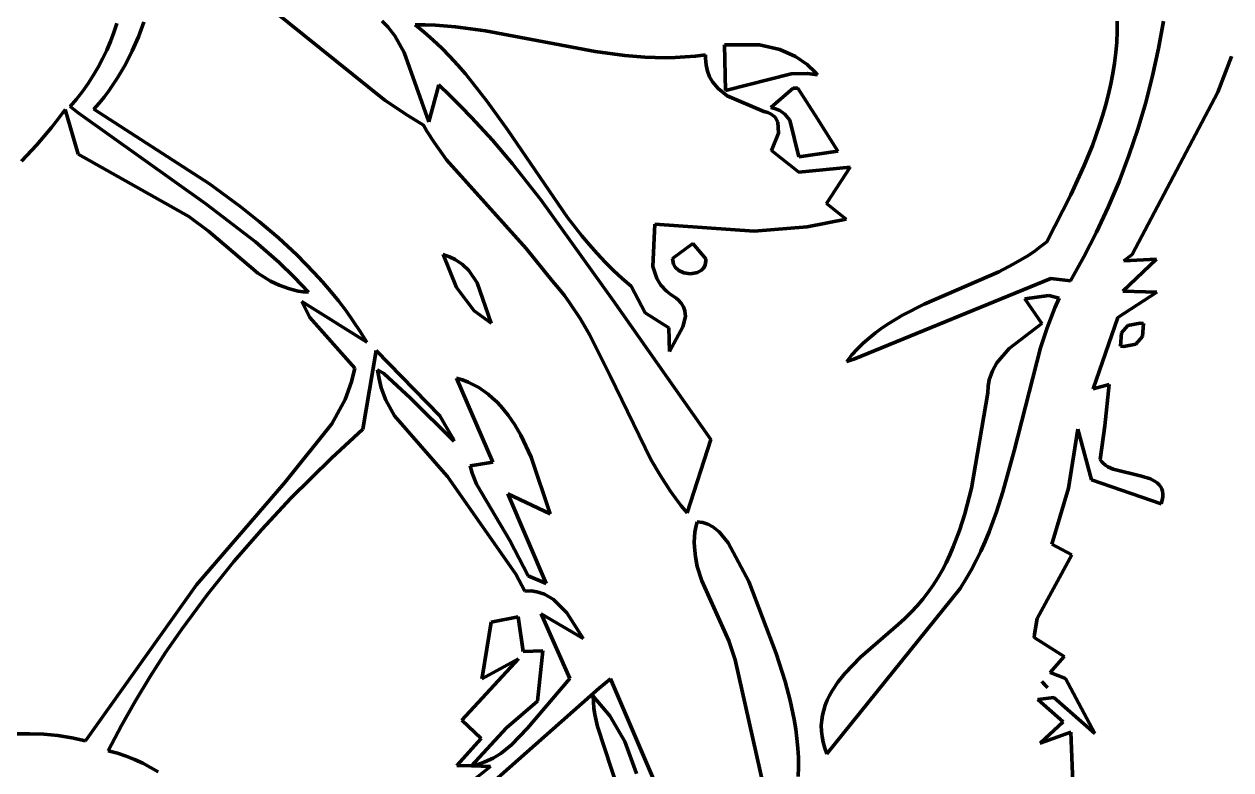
# Model space of a CAD drawing. Header units: millimetres. Extents: x 0 to 9.3, y 0 to 12.
# Drawn here: x 5.57 to 6.927, y 5.299 to 6.137 of the extents above; entities that cross this region are included whole.
import ezdxf

# ---------------------------------------------------------------- set-up
doc = ezdxf.new("R2010")
doc.units = ezdxf.units.MM
doc.layers.add('color#010101ff', color=7, linetype='CONTINUOUS', lineweight=100)
doc.layers.add('color#ffffffff', color=7, linetype='CONTINUOUS', lineweight=100)

msp = doc.modelspace()

# ---------------------------------------------------------------- linework, layer by layer
at = {"layer": 'color#010101ff'}
for p, q in [((5.8481, 6.1542), (5.9759, 6.0513)), ((5.6745, 6.1375), (5.6711, 6.1274)), ((5.6988, 6.1228), (5.7049, 6.1391)), ((5.9789, 6.134), (5.9726, 6.1403)), ((5.987, 6.1237), (5.9789, 6.134)), ((6.0098, 6.1363), (6.0201, 6.1278)), ((6.0212, 6.1362), (6.0098, 6.1363)), ((6.0325, 6.1357), (6.0212, 6.1362)), ((6.0551, 6.1339), (6.0325, 6.1357)), ((6.0889, 6.1293), (6.0551, 6.1339)), ((6.7989, 6.1404), (6.7989, 6.1286)), ((6.8453, 6.1095), (6.8508, 6.1402)), ((5.6673, 6.1174), (5.6631, 6.1076)), ((5.6711, 6.1274), (5.6673, 6.1174)), ((5.6919, 6.1069), (5.6988, 6.1228)), ((5.9974, 6.1049), (5.987, 6.1237)), ((6.0201, 6.1278), (6.0301, 6.119)), ((6.0301, 6.119), (6.0397, 6.1099)), ((6.212, 6.1062), (6.0889, 6.1293)), ((6.7989, 6.1286), (6.7983, 6.1168)), ((5.6631, 6.1076), (5.6585, 6.0979)), ((5.6841, 6.0915), (5.6919, 6.1069)), ((6.0251, 6.027), (5.9974, 6.1049)), ((6.0397, 6.1099), (6.0489, 6.1005)), ((6.2456, 6.1016), (6.212, 6.1062)), ((6.397, 6.1137), (6.3575, 6.1135)), ((6.3575, 6.1135), (6.3585, 6.0625)), ((6.4197, 6.1085), (6.397, 6.1137)), ((6.4374, 6.1005), (6.4197, 6.1085)), ((6.7974, 6.105), (6.7959, 6.0932)), ((6.7983, 6.1168), (6.7974, 6.105)), ((6.8387, 6.079), (6.8453, 6.1095)), ((5.6585, 6.0979), (5.6534, 6.0884)), ((5.6754, 6.0765), (5.6841, 6.0915)), ((6.0489, 6.1005), (6.0578, 6.0908)), ((6.0578, 6.0908), (6.0664, 6.0809)), ((6.2681, 6.0997), (6.2456, 6.1016)), ((6.2794, 6.0993), (6.2681, 6.0997)), ((6.2907, 6.0991), (6.2794, 6.0993)), ((6.302, 6.0994), (6.2907, 6.0991)), ((6.3133, 6.1), (6.302, 6.0994)), ((6.3247, 6.101), (6.3133, 6.1)), ((6.3362, 6.1025), (6.3247, 6.101)), ((6.3361, 6.0985), (6.3362, 6.1025)), ((6.3368, 6.0909), (6.3361, 6.0985)), ((6.3383, 6.084), (6.3368, 6.0909)), ((6.4503, 6.0915), (6.4374, 6.1005)), ((6.4592, 6.0831), (6.4503, 6.0915)), ((6.7959, 6.0932), (6.794, 6.0815)), ((6.9274, 6.1006), (6.9121, 6.0604)), ((5.648, 6.0792), (5.6421, 6.0701)), ((5.6534, 6.0884), (5.648, 6.0792)), ((5.6656, 6.062), (5.6754, 6.0765)), ((6.0664, 6.0809), (6.0748, 6.0707)), ((6.3408, 6.0778), (6.3383, 6.084)), ((6.344, 6.0721), (6.3408, 6.0778)), ((6.3585, 6.0625), (6.4324, 6.0811)), ((6.4324, 6.0811), (6.4507, 6.0816)), ((6.4507, 6.0816), (6.462, 6.0799)), ((6.462, 6.0799), (6.4592, 6.0831)), ((6.794, 6.0815), (6.7918, 6.0698)), ((6.8309, 6.0488), (6.8387, 6.079)), ((5.6421, 6.0701), (5.6358, 6.0613)), ((6.0363, 6.0689), (6.0251, 6.027)), ((6.0489, 6.0569), (6.0363, 6.0689)), ((6.0748, 6.0707), (6.0909, 6.0499)), ((6.3502, 6.0647), (6.344, 6.0721)), ((6.3604, 6.0564), (6.3502, 6.0647)), ((6.4345, 6.0651), (6.4096, 6.0432)), ((6.4398, 6.0651), (6.4345, 6.0651)), ((6.4621, 6.0305), (6.4398, 6.0651)), ((6.7918, 6.0698), (6.7891, 6.0581)), ((5.6291, 6.0528), (5.622, 6.0445)), ((5.6358, 6.0613), (5.6291, 6.0528)), ((5.6547, 6.0481), (5.6603, 6.055)), ((5.6603, 6.055), (5.6656, 6.062)), ((5.9759, 6.0513), (6.0015, 6.0341)), ((6.0612, 6.0445), (6.0489, 6.0569)), ((6.0909, 6.0499), (6.1138, 6.0177)), ((6.4018, 6.0386), (6.3604, 6.0564)), ((6.7891, 6.0581), (6.7861, 6.0465)), ((6.9121, 6.0604), (6.8158, 5.8781)), ((5.6164, 6.0411), (5.6088, 6.0309)), ((5.631, 5.9908), (5.6164, 6.0411)), ((5.622, 6.0445), (5.6311, 6.0372)), ((5.6311, 6.0372), (5.7745, 5.9349)), ((5.6488, 6.0414), (5.6547, 6.0481)), ((5.7787, 5.9576), (5.6488, 6.0414)), ((6.0733, 6.032), (6.0612, 6.0445)), ((6.4063, 6.0375), (6.4018, 6.0386)), ((6.4101, 6.0358), (6.4063, 6.0375)), ((6.4096, 6.0432), (6.4149, 6.0418)), ((6.4143, 6.0325), (6.4101, 6.0358)), ((6.4149, 6.0418), (6.4195, 6.0399)), ((6.4195, 6.0399), (6.4252, 6.0358)), ((6.4252, 6.0358), (6.4309, 6.0289)), ((6.7861, 6.0465), (6.7828, 6.0349)), ((6.822, 6.0188), (6.8309, 6.0488)), ((5.6088, 6.0309), (5.601, 6.0208)), ((6.0015, 6.0341), (6.0192, 6.0235)), ((6.0192, 6.0235), (6.0231, 6.0167)), ((6.0966, 6.0064), (6.0733, 6.032)), ((6.4175, 6.0268), (6.4143, 6.0325)), ((6.418, 6.0145), (6.4175, 6.0268)), ((6.4309, 6.0289), (6.4412, 5.9877)), ((6.4847, 5.9942), (6.4621, 6.0305)), ((6.7791, 6.0234), (6.771, 6.0006)), ((6.7828, 6.0349), (6.7791, 6.0234)), ((5.5928, 6.0111), (5.5845, 6.0015)), ((5.601, 6.0208), (5.5928, 6.0111)), ((6.0231, 6.0167), (6.0314, 6.0034)), ((6.1138, 6.0177), (6.1811, 5.9198)), ((6.4104, 5.9949), (6.418, 6.0145)), ((6.812, 5.9893), (6.822, 6.0188)), ((5.5845, 6.0015), (5.5672, 5.983)), ((6.0314, 6.0034), (6.0451, 5.9843)), ((6.1191, 5.98), (6.0966, 6.0064)), ((6.4409, 5.9706), (6.4104, 5.9949)), ((6.771, 6.0006), (6.7619, 5.9781)), ((5.7554, 5.9209), (5.631, 5.9908)), ((6.0451, 5.9843), (6.1347, 5.885)), ((6.4412, 5.9877), (6.4847, 5.9942)), ((6.801, 5.9601), (6.812, 5.9893)), ((6.1514, 5.9393), (6.1191, 5.98)), ((6.4988, 5.9762), (6.4409, 5.9706)), ((6.4723, 5.9355), (6.4988, 5.9762)), ((6.7619, 5.9781), (6.7468, 5.9451)), ((5.8128, 5.9326), (5.7787, 5.9576)), ((6.7888, 5.9314), (6.801, 5.9601)), ((6.7468, 5.9451), (6.7196, 5.8922)), ((5.7745, 5.9349), (5.8304, 5.8922)), ((5.8349, 5.915), (5.8128, 5.9326)), ((6.2322, 5.8263), (6.1514, 5.9393)), ((6.4944, 5.918), (6.4723, 5.9355)), ((6.7756, 5.9032), (6.7888, 5.9314)), ((5.7777, 5.9042), (5.7554, 5.9209)), ((5.8562, 5.8968), (5.8349, 5.915)), ((6.1811, 5.9198), (6.1973, 5.8991)), ((6.4504, 5.9092), (6.4944, 5.918)), ((5.8331, 5.857), (5.7777, 5.9042)), ((6.2768, 5.8646), (6.2791, 5.9122)), ((6.2791, 5.9122), (6.3909, 5.9045)), ((6.3909, 5.9045), (6.4504, 5.9092)), ((6.7614, 5.8755), (6.7756, 5.9032)), ((5.8304, 5.8922), (5.8569, 5.8691)), ((5.8767, 5.8777), (5.8562, 5.8968)), ((6.1973, 5.8991), (6.2057, 5.8891)), ((6.2057, 5.8891), (6.2144, 5.8792)), ((6.3217, 5.8905), (6.2992, 5.8735)), ((6.3366, 5.8731), (6.3217, 5.8905)), ((6.7124, 5.8866), (6.7051, 5.8813)), ((6.7196, 5.8922), (6.7124, 5.8866)), ((5.8866, 5.8678), (5.8767, 5.8777)), ((6.0412, 5.878), (6.0561, 5.8409)), ((6.0483, 5.8757), (6.0412, 5.878)), ((6.0547, 5.8727), (6.0483, 5.8757)), ((6.1347, 5.885), (6.1642, 5.8483)), ((6.2144, 5.8792), (6.2234, 5.8696)), ((6.2992, 5.8735), (6.2993, 5.8713)), ((6.3366, 5.8707), (6.3366, 5.8731)), ((6.6975, 5.8763), (6.6819, 5.8671)), ((6.7051, 5.8813), (6.6975, 5.8763)), ((6.7462, 5.8484), (6.7614, 5.8755)), ((6.8158, 5.8781), (6.8062, 5.871)), ((5.8569, 5.8691), (5.8738, 5.8528)), ((5.8963, 5.8577), (5.8866, 5.8678)), ((6.063, 5.867), (6.0547, 5.8727)), ((6.0701, 5.8601), (6.063, 5.867)), ((6.0794, 5.8464), (6.0701, 5.8601)), ((6.2234, 5.8696), (6.2327, 5.8603)), ((6.2327, 5.8603), (6.2424, 5.8513)), ((6.2814, 5.8511), (6.2768, 5.8646)), ((6.2993, 5.8713), (6.3003, 5.8674)), ((6.3003, 5.8674), (6.3022, 5.8641)), ((6.3022, 5.8641), (6.3063, 5.8602)), ((6.3063, 5.8602), (6.3116, 5.8577)), ((6.327, 5.8578), (6.3318, 5.8606)), ((6.3318, 5.8606), (6.3342, 5.8633)), ((6.3342, 5.8633), (6.3359, 5.8667)), ((6.3359, 5.8667), (6.3366, 5.8707)), ((6.6819, 5.8671), (6.6657, 5.8588)), ((6.8432, 5.8728), (6.805, 5.8369)), ((6.8062, 5.871), (6.8432, 5.8728)), ((5.8471, 5.8483), (5.8331, 5.857)), ((5.8569, 5.8436), (5.8471, 5.8483)), ((5.8738, 5.8528), (5.8901, 5.8358)), ((5.9057, 5.8474), (5.8963, 5.8577)), ((5.9148, 5.8368), (5.9057, 5.8474)), ((6.0952, 5.8011), (6.0794, 5.8464)), ((6.1642, 5.8483), (6.171, 5.8402)), ((6.2424, 5.8513), (6.2525, 5.8426)), ((6.286, 5.8437), (6.2814, 5.8511)), ((6.3116, 5.8577), (6.3194, 5.8565)), ((6.3194, 5.8565), (6.327, 5.8578)), ((6.503, 5.7606), (6.7242, 5.8511)), ((6.6657, 5.8588), (6.5818, 5.8222)), ((6.7242, 5.8511), (6.7462, 5.8484)), ((5.8673, 5.8398), (5.8569, 5.8436)), ((5.8728, 5.8383), (5.8673, 5.8398)), ((5.8783, 5.8371), (5.8728, 5.8383)), ((5.8841, 5.8363), (5.8783, 5.8371)), ((5.8901, 5.8358), (5.8841, 5.8363)), ((5.9236, 5.826), (5.9148, 5.8368)), ((6.0561, 5.8409), (6.0762, 5.815)), ((6.171, 5.8402), (6.1775, 5.832)), ((6.2525, 5.8426), (6.2682, 5.8128)), ((6.2923, 5.8369), (6.286, 5.8437)), ((6.2974, 5.8328), (6.2923, 5.8369)), ((6.3004, 5.831), (6.2974, 5.8328)), ((6.8433, 5.8359), (6.7994, 5.8075)), ((6.805, 5.8369), (6.8433, 5.8359)), ((5.8915, 5.8074), (5.8826, 5.8252)), ((5.8826, 5.8252), (5.9556, 5.7797)), ((5.9321, 5.8148), (5.9236, 5.826)), ((6.1775, 5.832), (6.1836, 5.8235)), ((6.1836, 5.8235), (6.1951, 5.8062)), ((6.3422, 5.6702), (6.2322, 5.8263)), ((6.303, 5.8292), (6.3004, 5.831)), ((6.3053, 5.8273), (6.303, 5.8292)), ((6.3089, 5.8234), (6.3053, 5.8273)), ((6.3114, 5.8193), (6.3089, 5.8234)), ((6.3129, 5.815), (6.3114, 5.8193)), ((6.5818, 5.8222), (6.5575, 5.8099)), ((6.7221, 5.8321), (6.695, 5.8282)), ((6.695, 5.8282), (6.7142, 5.8007)), ((6.7336, 5.829), (6.7221, 5.8321)), ((6.7289, 5.8181), (6.7336, 5.829)), ((5.9419, 5.7505), (5.8915, 5.8074)), ((5.9403, 5.8034), (5.9321, 5.8148)), ((6.0762, 5.815), (6.0952, 5.8011)), ((6.1951, 5.8062), (6.2056, 5.7883)), ((6.2682, 5.8128), (6.2949, 5.7959)), ((6.3108, 5.7969), (6.3135, 5.8084)), ((6.3135, 5.8084), (6.3129, 5.815)), ((6.5575, 5.8099), (6.542, 5.8007)), ((6.7203, 5.7958), (6.7289, 5.8181)), ((6.7994, 5.8075), (6.7718, 5.7271)), ((5.9481, 5.7917), (5.9403, 5.8034)), ((5.9556, 5.7797), (5.9481, 5.7917)), ((6.2949, 5.7959), (6.2958, 5.7693)), ((6.2958, 5.7693), (6.3108, 5.7969)), ((6.5345, 5.7956), (6.5273, 5.7903)), ((6.542, 5.8007), (6.5345, 5.7956)), ((6.7142, 5.8007), (6.6773, 5.7724)), ((6.7128, 5.7732), (6.7203, 5.7958)), ((6.8036, 5.79), (6.8109, 5.7985)), ((6.8109, 5.7985), (6.8245, 5.8009)), ((6.8245, 5.8009), (6.8284, 5.8005)), ((6.8284, 5.8005), (6.8272, 5.7859)), ((6.2056, 5.7883), (6.2291, 5.7419)), ((6.5135, 5.7786), (6.507, 5.7722)), ((6.5203, 5.7846), (6.5135, 5.7786)), ((6.5273, 5.7903), (6.5203, 5.7846)), ((6.8026, 5.7751), (6.8036, 5.79)), ((6.8272, 5.7859), (6.8199, 5.7773)), ((5.9659, 5.7702), (5.9509, 5.682)), ((6.0376, 5.6969), (5.9659, 5.7702)), ((6.5007, 5.7653), (6.4948, 5.758)), ((6.507, 5.7722), (6.5007, 5.7653)), ((6.6773, 5.7724), (6.6636, 5.7564)), ((6.6829, 5.6576), (6.7128, 5.7732)), ((6.8064, 5.7748), (6.8026, 5.7751)), ((6.8199, 5.7773), (6.8064, 5.7748)), ((6.4948, 5.758), (6.503, 5.7606)), ((6.6636, 5.7564), (6.6586, 5.7474)), ((5.9383, 5.735), (5.9419, 5.7505)), ((5.9692, 5.7384), (5.9676, 5.7487)), ((5.9676, 5.7487), (5.9746, 5.7443)), ((5.9717, 5.7285), (5.9692, 5.7384)), ((5.9746, 5.7443), (6.0045, 5.7168)), ((6.0564, 5.7394), (6.097, 5.6448)), ((6.063, 5.7373), (6.0564, 5.7394)), ((6.0694, 5.7347), (6.063, 5.7373)), ((6.2291, 5.7419), (6.2745, 5.648)), ((6.6551, 5.7374), (6.6539, 5.7303)), ((6.6586, 5.7474), (6.6551, 5.7374)), ((5.9311, 5.7154), (5.9383, 5.735)), ((5.977, 5.7145), (5.9717, 5.7285)), ((6.0754, 5.7318), (6.0694, 5.7347)), ((6.0812, 5.7286), (6.0754, 5.7318)), ((6.0867, 5.725), (6.0812, 5.7286)), ((6.092, 5.7211), (6.0867, 5.725)), ((6.6539, 5.7303), (6.6535, 5.7227)), ((6.7718, 5.7271), (6.7898, 5.732)), ((6.7898, 5.732), (6.7851, 5.6857)), ((5.916, 5.6879), (5.9311, 5.7154)), ((5.9865, 5.6971), (5.977, 5.7145)), ((6.0045, 5.7168), (6.0532, 5.6686)), ((6.0969, 5.7169), (6.092, 5.7211)), ((6.1017, 5.7125), (6.0969, 5.7169)), ((6.1062, 5.7078), (6.1017, 5.7125)), ((6.6535, 5.7227), (6.635, 5.6157)), ((6.0427, 5.6326), (5.9865, 5.6971)), ((6.0513, 5.6728), (6.0376, 5.6969)), ((6.1145, 5.6977), (6.1062, 5.7078)), ((6.122, 5.6867), (6.1145, 5.6977)), ((5.8635, 5.6219), (5.916, 5.6879)), ((6.1287, 5.6752), (6.122, 5.6867)), ((6.7851, 5.6857), (6.7798, 5.6479)), ((5.9509, 5.682), (5.9157, 5.6495)), ((6.0532, 5.6686), (6.0513, 5.6728)), ((6.1403, 5.6505), (6.1287, 5.6752)), ((6.3157, 5.5879), (6.3422, 5.6702)), ((6.7547, 5.682), (6.744, 5.6157)), ((6.7699, 5.6252), (6.7547, 5.682)), ((6.6704, 5.6116), (6.6829, 5.6576)), ((5.9157, 5.6495), (5.8702, 5.6044)), ((6.097, 5.6448), (6.0717, 5.6408)), ((6.1615, 5.587), (6.1403, 5.6505)), ((6.2745, 5.648), (6.285, 5.6301)), ((6.7798, 5.6479), (6.7814, 5.6454)), ((6.7814, 5.6454), (6.7834, 5.6433)), ((6.7834, 5.6433), (6.7857, 5.6414)), ((6.0461, 5.6289), (6.0427, 5.6326)), ((6.1231, 5.5191), (6.0461, 5.6289)), ((6.0717, 5.6408), (6.0739, 5.6325)), ((6.0739, 5.6325), (6.0787, 5.6201)), ((6.285, 5.6301), (6.2964, 5.6127)), ((6.7857, 5.6414), (6.7883, 5.6397)), ((6.7883, 5.6397), (6.7943, 5.6369)), ((6.7943, 5.6369), (6.8263, 5.629)), ((6.8263, 5.629), (6.8361, 5.626)), ((5.7642, 5.507), (5.8635, 5.6219)), ((6.0787, 5.6201), (6.1162, 5.5567)), ((6.635, 5.6157), (6.6276, 5.5868)), ((6.744, 5.6157), (6.7255, 5.5529)), ((6.8484, 5.5979), (6.7699, 5.6252)), ((6.8361, 5.626), (6.8416, 5.6232)), ((6.8416, 5.6232), (6.8439, 5.6215)), ((6.8439, 5.6215), (6.846, 5.6196)), ((6.846, 5.6196), (6.8476, 5.6175)), ((6.8476, 5.6175), (6.8489, 5.6151)), ((5.8702, 5.6044), (5.8375, 5.5694)), ((6.157, 5.5086), (6.1138, 5.6094)), ((6.1138, 5.6094), (6.1615, 5.587)), ((6.2964, 5.6127), (6.3025, 5.6043)), ((6.3025, 5.6043), (6.3089, 5.596)), ((6.6631, 5.589), (6.6704, 5.6116)), ((6.8495, 5.6021), (6.8484, 5.5979)), ((6.8489, 5.6151), (6.8498, 5.6124)), ((6.8501, 5.6059), (6.8495, 5.6021)), ((6.8498, 5.6124), (6.8502, 5.6093)), ((6.8502, 5.6093), (6.8501, 5.6059)), ((6.3089, 5.596), (6.3157, 5.5879)), ((6.6549, 5.5668), (6.6631, 5.589)), ((6.3266, 5.5778), (6.3252, 5.572)), ((6.3331, 5.577), (6.3266, 5.5778)), ((6.3389, 5.5751), (6.3331, 5.577)), ((6.3443, 5.5724), (6.3389, 5.5751)), ((6.6276, 5.5868), (6.6216, 5.568)), ((5.8375, 5.5694), (5.806, 5.5332)), ((6.3243, 5.5662), (6.3237, 5.5606)), ((6.3252, 5.572), (6.3243, 5.5662)), ((6.3515, 5.5668), (6.3443, 5.5724)), ((6.3617, 5.5544), (6.3515, 5.5668)), ((6.6216, 5.568), (6.6146, 5.5497)), ((6.6504, 5.5558), (6.6549, 5.5668)), ((6.1162, 5.5567), (6.1368, 5.5173)), ((6.3237, 5.5606), (6.3235, 5.5549)), ((6.3235, 5.5549), (6.3236, 5.5494)), ((6.3236, 5.5494), (6.3247, 5.5384)), ((6.385, 5.511), (6.3617, 5.5544)), ((6.6146, 5.5497), (6.6107, 5.5407)), ((6.6455, 5.545), (6.6504, 5.5558)), ((6.7255, 5.5529), (6.7478, 5.5406)), ((6.3247, 5.5384), (6.3269, 5.5276)), ((6.6107, 5.5407), (6.6065, 5.5319)), ((6.6347, 5.5237), (6.6403, 5.5343)), ((6.6403, 5.5343), (6.6455, 5.545)), ((6.7478, 5.5406), (6.7088, 5.4694)), ((5.806, 5.5332), (5.776, 5.4958)), ((6.3269, 5.5276), (6.3319, 5.5117)), ((6.602, 5.5233), (6.5972, 5.5149)), ((6.6065, 5.5319), (6.602, 5.5233)), ((6.6287, 5.5133), (6.6347, 5.5237)), ((5.6392, 5.3319), (5.7642, 5.507)), ((6.1332, 5.5001), (6.1231, 5.5191)), ((6.1368, 5.5173), (6.157, 5.5086)), ((6.3319, 5.5117), (6.3622, 5.4441)), ((6.4155, 5.4299), (6.385, 5.511)), ((6.592, 5.5067), (6.5864, 5.4987)), ((6.5972, 5.5149), (6.592, 5.5067)), ((6.6223, 5.5031), (6.6287, 5.5133)), ((5.776, 5.4958), (5.7474, 5.4574)), ((6.14, 5.5002), (6.1332, 5.5001)), ((6.1464, 5.4993), (6.14, 5.5002)), ((6.1551, 5.4966), (6.1464, 5.4993)), ((6.1654, 5.4908), (6.1551, 5.4966)), ((6.4725, 5.3171), (6.6223, 5.5031)), ((6.5864, 5.4987), (6.5805, 5.4909)), ((6.1803, 5.4758), (6.1654, 5.4908)), ((6.5741, 5.4834), (6.5674, 5.4762)), ((6.5805, 5.4909), (6.5741, 5.4834)), ((6.0952, 5.4653), (6.1254, 5.4711)), ((6.1254, 5.4711), (6.1313, 5.4322)), ((6.1835, 5.4018), (6.1515, 5.4745)), ((6.1515, 5.4745), (6.1987, 5.4468)), ((6.1987, 5.4468), (6.1803, 5.4758)), ((6.5602, 5.4692), (6.5525, 5.4625)), ((6.5674, 5.4762), (6.5602, 5.4692)), ((6.7088, 5.4694), (6.7059, 5.4517)), ((5.7474, 5.4574), (5.7293, 5.4311)), ((6.0854, 5.4051), (6.0952, 5.4653)), ((6.5525, 5.4625), (6.5103, 5.4258)), ((6.3622, 5.4441), (6.3695, 5.4229)), ((6.7059, 5.4517), (6.7057, 5.448)), ((6.7057, 5.448), (6.7392, 5.4267)), ((5.7293, 5.4311), (5.7119, 5.4042)), ((6.1313, 5.4322), (6.1534, 5.433)), ((6.1534, 5.433), (6.1474, 5.3763)), ((6.4255, 5.3984), (6.4155, 5.4299)), ((6.5103, 5.4258), (6.4927, 5.4076)), ((6.7392, 5.4267), (6.7234, 5.4086)), ((6.0623, 5.3551), (6.126, 5.4239)), ((6.126, 5.4239), (6.0848, 5.4016)), ((6.3695, 5.4229), (6.4173, 5.21)), ((5.7119, 5.4042), (5.6954, 5.3769)), ((6.0848, 5.4016), (6.0854, 5.4051)), ((6.1359, 5.3459), (6.1835, 5.4018)), ((6.2295, 5.4014), (6.2166, 5.3909)), ((6.2866, 5.2678), (6.2295, 5.4014)), ((6.4312, 5.3771), (6.4255, 5.3984)), ((6.4927, 5.4076), (6.485, 5.3979)), ((6.714, 5.3984), (6.7178, 5.3944)), ((6.7204, 5.3917), (6.714, 5.3984)), ((6.7234, 5.4086), (6.7409, 5.4019)), ((6.7409, 5.4019), (6.7738, 5.3402)), ((6.2166, 5.3909), (5.8695, 5.0849)), ((6.4784, 5.3879), (6.4755, 5.3827)), ((6.485, 5.3979), (6.4784, 5.3879)), ((6.7178, 5.3944), (6.7204, 5.3917)), ((5.6954, 5.3769), (5.6797, 5.349)), ((6.1474, 5.3763), (6.1124, 5.3466)), ((6.2101, 5.3752), (6.2099, 5.3821)), ((6.2099, 5.3821), (6.2286, 5.3601)), ((6.2107, 5.3684), (6.2101, 5.3752)), ((6.4357, 5.3558), (6.4312, 5.3771)), ((6.4708, 5.3719), (6.469, 5.3664)), ((6.4729, 5.3774), (6.4708, 5.3719)), ((6.4755, 5.3827), (6.4729, 5.3774)), ((6.7278, 5.3807), (6.7097, 5.3781)), ((6.7097, 5.3781), (6.738, 5.3531)), ((6.7738, 5.3402), (6.7278, 5.3807)), ((6.2117, 5.3615), (6.2107, 5.3684)), ((6.2146, 5.3478), (6.2117, 5.3615)), ((6.2286, 5.3601), (6.2456, 5.3312)), ((6.4677, 5.3607), (6.4668, 5.3549)), ((6.469, 5.3664), (6.4677, 5.3607)), ((5.6797, 5.349), (5.6648, 5.3206)), ((6.084, 5.3346), (6.0623, 5.3551)), ((6.1124, 5.3466), (6.0733, 5.3038)), ((6.1179, 5.3272), (6.1359, 5.3459)), ((6.2304, 5.3), (6.2146, 5.3478)), ((6.4375, 5.3451), (6.4357, 5.3558)), ((6.4389, 5.3344), (6.4375, 5.3451)), ((6.4668, 5.3549), (6.4663, 5.349)), ((6.4663, 5.349), (6.4664, 5.3429)), ((6.738, 5.3531), (6.7123, 5.3293)), ((5.5607, 5.3396), (5.5765, 5.3399)), ((5.5765, 5.3399), (5.5924, 5.3393)), ((5.5924, 5.3393), (5.6082, 5.3378)), ((5.6082, 5.3378), (5.6238, 5.3353)), ((5.6238, 5.3353), (5.6392, 5.3319)), ((6.0567, 5.304), (6.084, 5.3346)), ((6.2456, 5.3312), (6.2584, 5.2952)), ((6.4399, 5.3237), (6.4389, 5.3344)), ((6.4664, 5.3429), (6.4671, 5.3367)), ((6.4671, 5.3367), (6.4683, 5.3303)), ((6.4683, 5.3303), (6.4701, 5.3238)), ((6.7123, 5.3293), (6.7468, 5.3416)), ((6.7468, 5.3416), (6.7492, 5.2757)), ((5.6648, 5.3206), (5.6751, 5.3179)), ((5.6751, 5.3179), (5.685, 5.3147)), ((6.0974, 5.3125), (6.1059, 5.3177)), ((6.1059, 5.3177), (6.1179, 5.3272)), ((6.4406, 5.313), (6.4399, 5.3237)), ((6.4701, 5.3238), (6.4725, 5.3171)), ((5.685, 5.3147), (5.6945, 5.3109)), ((5.6945, 5.3109), (5.7036, 5.3067)), ((5.7036, 5.3067), (5.7123, 5.302)), ((5.8615, 5.1178), (6.0946, 5.3032)), ((6.0733, 5.3038), (6.0567, 5.304)), ((6.0733, 5.3038), (6.0784, 5.305)), ((6.0946, 5.3032), (6.0733, 5.3038)), ((6.0784, 5.305), (6.0834, 5.3064)), ((6.0834, 5.3064), (6.0882, 5.3082)), ((6.0882, 5.3082), (6.0974, 5.3125)), ((6.4407, 5.3024), (6.4406, 5.313)), ((5.7123, 5.302), (5.7208, 5.2969)), ((6.2394, 5.2729), (6.2304, 5.3)), ((6.4404, 5.2917), (6.4407, 5.3024))]:
    msp.add_line(p, q, dxfattribs=at)
at = {"layer": 'color#ffffffff'}
for p, q in [((5.9759, 6.0513), (5.8481, 6.1542)), ((5.6711, 6.1274), (5.6745, 6.1375)), ((5.7049, 6.1391), (5.6988, 6.1228)), ((5.9726, 6.1403), (5.9789, 6.134)), ((5.9789, 6.134), (5.987, 6.1237)), ((6.0098, 6.1363), (6.0212, 6.1362)), ((6.0201, 6.1278), (6.0098, 6.1363)), ((6.0212, 6.1362), (6.0325, 6.1357)), ((6.0325, 6.1357), (6.0551, 6.1339)), ((6.0551, 6.1339), (6.0889, 6.1293)), ((6.7989, 6.1286), (6.7989, 6.1404)), ((6.8508, 6.1402), (6.8453, 6.1095)), ((5.6631, 6.1076), (5.6673, 6.1174)), ((5.6673, 6.1174), (5.6711, 6.1274)), ((5.6988, 6.1228), (5.6919, 6.1069)), ((5.987, 6.1237), (5.9974, 6.1049)), ((6.0301, 6.119), (6.0201, 6.1278)), ((6.0397, 6.1099), (6.0301, 6.119)), ((6.0889, 6.1293), (6.212, 6.1062)), ((6.7983, 6.1168), (6.7989, 6.1286)), ((5.6585, 6.0979), (5.6631, 6.1076)), ((5.6919, 6.1069), (5.6841, 6.0915)), ((5.9974, 6.1049), (6.0251, 6.027)), ((6.0489, 6.1005), (6.0397, 6.1099)), ((6.212, 6.1062), (6.2456, 6.1016)), ((6.3575, 6.1135), (6.397, 6.1137)), ((6.3585, 6.0625), (6.3575, 6.1135)), ((6.397, 6.1137), (6.4197, 6.1085)), ((6.4197, 6.1085), (6.4374, 6.1005)), ((6.7959, 6.0932), (6.7974, 6.105)), ((6.7974, 6.105), (6.7983, 6.1168)), ((6.8453, 6.1095), (6.8387, 6.079)), ((5.6534, 6.0884), (5.6585, 6.0979)), ((5.6841, 6.0915), (5.6754, 6.0765)), ((6.0578, 6.0908), (6.0489, 6.1005)), ((6.0664, 6.0809), (6.0578, 6.0908)), ((6.2456, 6.1016), (6.2681, 6.0997)), ((6.2681, 6.0997), (6.2794, 6.0993)), ((6.2794, 6.0993), (6.2907, 6.0991)), ((6.2907, 6.0991), (6.302, 6.0994)), ((6.302, 6.0994), (6.3133, 6.1)), ((6.3133, 6.1), (6.3247, 6.101)), ((6.3247, 6.101), (6.3362, 6.1025)), ((6.3362, 6.1025), (6.3361, 6.0985)), ((6.3361, 6.0985), (6.3368, 6.0909)), ((6.3368, 6.0909), (6.3383, 6.084)), ((6.4374, 6.1005), (6.4503, 6.0915)), ((6.4503, 6.0915), (6.4592, 6.0831)), ((6.794, 6.0815), (6.7959, 6.0932)), ((6.9121, 6.0604), (6.9274, 6.1006)), ((5.6421, 6.0701), (5.648, 6.0792)), ((5.648, 6.0792), (5.6534, 6.0884)), ((5.6754, 6.0765), (5.6656, 6.062)), ((6.0748, 6.0707), (6.0664, 6.0809)), ((6.3383, 6.084), (6.3408, 6.0778)), ((6.3408, 6.0778), (6.344, 6.0721)), ((6.4324, 6.0811), (6.3585, 6.0625)), ((6.4507, 6.0816), (6.4324, 6.0811)), ((6.462, 6.0799), (6.4507, 6.0816)), ((6.4592, 6.0831), (6.462, 6.0799)), ((6.7918, 6.0698), (6.794, 6.0815)), ((6.8387, 6.079), (6.8309, 6.0488)), ((5.6358, 6.0613), (5.6421, 6.0701)), ((6.0251, 6.027), (6.0363, 6.0689)), ((6.0363, 6.0689), (6.0489, 6.0569)), ((6.0909, 6.0499), (6.0748, 6.0707)), ((6.344, 6.0721), (6.3502, 6.0647)), ((6.3502, 6.0647), (6.3604, 6.0564)), ((6.4096, 6.0432), (6.4345, 6.0651)), ((6.4345, 6.0651), (6.4398, 6.0651)), ((6.4398, 6.0651), (6.4621, 6.0305)), ((6.7891, 6.0581), (6.7918, 6.0698)), ((5.622, 6.0445), (5.6291, 6.0528)), ((5.6291, 6.0528), (5.6358, 6.0613)), ((5.6603, 6.055), (5.6547, 6.0481)), ((5.6656, 6.062), (5.6603, 6.055)), ((6.0015, 6.0341), (5.9759, 6.0513)), ((6.0489, 6.0569), (6.0612, 6.0445)), ((6.1138, 6.0177), (6.0909, 6.0499)), ((6.3604, 6.0564), (6.4018, 6.0386)), ((6.7861, 6.0465), (6.7891, 6.0581)), ((6.8158, 5.8781), (6.9121, 6.0604)), ((5.6088, 6.0309), (5.6164, 6.0411)), ((5.6164, 6.0411), (5.631, 5.9908)), ((5.6311, 6.0372), (5.622, 6.0445)), ((5.7745, 5.9349), (5.6311, 6.0372)), ((5.6547, 6.0481), (5.6488, 6.0414)), ((5.6488, 6.0414), (5.7787, 5.9576)), ((6.0612, 6.0445), (6.0733, 6.032)), ((6.4018, 6.0386), (6.4063, 6.0375)), ((6.4063, 6.0375), (6.4101, 6.0358)), ((6.4149, 6.0418), (6.4096, 6.0432)), ((6.4101, 6.0358), (6.4143, 6.0325)), ((6.4195, 6.0399), (6.4149, 6.0418)), ((6.4252, 6.0358), (6.4195, 6.0399)), ((6.4309, 6.0289), (6.4252, 6.0358)), ((6.7828, 6.0349), (6.7861, 6.0465)), ((6.8309, 6.0488), (6.822, 6.0188)), ((5.601, 6.0208), (5.6088, 6.0309)), ((6.0192, 6.0235), (6.0015, 6.0341)), ((6.0231, 6.0167), (6.0192, 6.0235)), ((6.0733, 6.032), (6.0966, 6.0064)), ((6.4143, 6.0325), (6.4175, 6.0268)), ((6.4175, 6.0268), (6.418, 6.0145)), ((6.4412, 5.9877), (6.4309, 6.0289)), ((6.4621, 6.0305), (6.4847, 5.9942)), ((6.771, 6.0006), (6.7791, 6.0234)), ((6.7791, 6.0234), (6.7828, 6.0349)), ((5.5845, 6.0015), (5.5928, 6.0111)), ((5.5928, 6.0111), (5.601, 6.0208)), ((6.0314, 6.0034), (6.0231, 6.0167)), ((6.1811, 5.9198), (6.1138, 6.0177)), ((6.418, 6.0145), (6.4104, 5.9949)), ((6.822, 6.0188), (6.812, 5.9893)), ((5.5672, 5.983), (5.5845, 6.0015)), ((6.0451, 5.9843), (6.0314, 6.0034)), ((6.0966, 6.0064), (6.1191, 5.98)), ((6.4104, 5.9949), (6.4409, 5.9706)), ((6.7619, 5.9781), (6.771, 6.0006)), ((5.631, 5.9908), (5.7554, 5.9209)), ((6.1347, 5.885), (6.0451, 5.9843)), ((6.4847, 5.9942), (6.4412, 5.9877)), ((6.812, 5.9893), (6.801, 5.9601)), ((6.1191, 5.98), (6.1514, 5.9393)), ((6.4409, 5.9706), (6.4988, 5.9762)), ((6.4988, 5.9762), (6.4723, 5.9355)), ((6.7468, 5.9451), (6.7619, 5.9781)), ((5.7787, 5.9576), (5.8128, 5.9326)), ((6.801, 5.9601), (6.7888, 5.9314)), ((6.7196, 5.8922), (6.7468, 5.9451)), ((5.8304, 5.8922), (5.7745, 5.9349)), ((5.8128, 5.9326), (5.8349, 5.915)), ((6.1514, 5.9393), (6.2322, 5.8263)), ((6.4723, 5.9355), (6.4944, 5.918)), ((6.7888, 5.9314), (6.7756, 5.9032)), ((5.7554, 5.9209), (5.7777, 5.9042)), ((5.8349, 5.915), (5.8562, 5.8968)), ((6.1973, 5.8991), (6.1811, 5.9198)), ((6.4944, 5.918), (6.4504, 5.9092)), ((5.7777, 5.9042), (5.8331, 5.857)), ((6.2791, 5.9122), (6.2768, 5.8646)), ((6.3909, 5.9045), (6.2791, 5.9122)), ((6.4504, 5.9092), (6.3909, 5.9045)), ((6.7756, 5.9032), (6.7614, 5.8755)), ((5.8569, 5.8691), (5.8304, 5.8922)), ((5.8562, 5.8968), (5.8767, 5.8777)), ((6.2057, 5.8891), (6.1973, 5.8991)), ((6.2144, 5.8792), (6.2057, 5.8891)), ((6.2992, 5.8735), (6.3217, 5.8905)), ((6.3217, 5.8905), (6.3366, 5.8731)), ((6.7051, 5.8813), (6.7124, 5.8866)), ((6.7124, 5.8866), (6.7196, 5.8922)), ((5.8767, 5.8777), (5.8866, 5.8678)), ((6.0412, 5.878), (6.0483, 5.8757)), ((6.0561, 5.8409), (6.0412, 5.878)), ((6.0483, 5.8757), (6.0547, 5.8727)), ((6.1642, 5.8483), (6.1347, 5.885)), ((6.2234, 5.8696), (6.2144, 5.8792)), ((6.2993, 5.8713), (6.2992, 5.8735)), ((6.3366, 5.8731), (6.3366, 5.8707)), ((6.6819, 5.8671), (6.6975, 5.8763)), ((6.6975, 5.8763), (6.7051, 5.8813)), ((6.7614, 5.8755), (6.7462, 5.8484)), ((6.8062, 5.871), (6.8158, 5.8781)), ((5.8738, 5.8528), (5.8569, 5.8691)), ((5.8866, 5.8678), (5.8963, 5.8577)), ((6.0547, 5.8727), (6.063, 5.867)), ((6.063, 5.867), (6.0701, 5.8601)), ((6.0701, 5.8601), (6.0794, 5.8464)), ((6.2327, 5.8603), (6.2234, 5.8696)), ((6.2424, 5.8513), (6.2327, 5.8603)), ((6.2768, 5.8646), (6.2814, 5.8511)), ((6.3003, 5.8674), (6.2993, 5.8713)), ((6.3022, 5.8641), (6.3003, 5.8674)), ((6.3063, 5.8602), (6.3022, 5.8641)), ((6.3116, 5.8577), (6.3063, 5.8602)), ((6.3318, 5.8606), (6.327, 5.8578)), ((6.3342, 5.8633), (6.3318, 5.8606)), ((6.3359, 5.8667), (6.3342, 5.8633)), ((6.3366, 5.8707), (6.3359, 5.8667)), ((6.6657, 5.8588), (6.6819, 5.8671)), ((6.805, 5.8369), (6.8432, 5.8728)), ((6.8432, 5.8728), (6.8062, 5.871)), ((5.8331, 5.857), (5.8471, 5.8483)), ((5.8471, 5.8483), (5.8569, 5.8436)), ((5.8901, 5.8358), (5.8738, 5.8528)), ((5.8963, 5.8577), (5.9057, 5.8474)), ((5.9057, 5.8474), (5.9148, 5.8368)), ((6.0794, 5.8464), (6.0952, 5.8011)), ((6.171, 5.8402), (6.1642, 5.8483)), ((6.2525, 5.8426), (6.2424, 5.8513)), ((6.2814, 5.8511), (6.286, 5.8437)), ((6.3194, 5.8565), (6.3116, 5.8577)), ((6.327, 5.8578), (6.3194, 5.8565)), ((6.7242, 5.8511), (6.503, 5.7606)), ((6.5818, 5.8222), (6.6657, 5.8588)), ((6.7462, 5.8484), (6.7242, 5.8511)), ((5.8569, 5.8436), (5.8673, 5.8398)), ((5.8673, 5.8398), (5.8728, 5.8383)), ((5.8728, 5.8383), (5.8783, 5.8371)), ((5.8783, 5.8371), (5.8841, 5.8363)), ((5.8841, 5.8363), (5.8901, 5.8358)), ((5.9148, 5.8368), (5.9236, 5.826)), ((6.0762, 5.815), (6.0561, 5.8409)), ((6.1775, 5.832), (6.171, 5.8402)), ((6.2682, 5.8128), (6.2525, 5.8426)), ((6.286, 5.8437), (6.2923, 5.8369)), ((6.2923, 5.8369), (6.2974, 5.8328)), ((6.2974, 5.8328), (6.3004, 5.831)), ((6.7994, 5.8075), (6.8433, 5.8359)), ((6.8433, 5.8359), (6.805, 5.8369)), ((5.9556, 5.7797), (5.8826, 5.8252)), ((5.8826, 5.8252), (5.8915, 5.8074)), ((5.9236, 5.826), (5.9321, 5.8148)), ((6.1836, 5.8235), (6.1775, 5.832)), ((6.1951, 5.8062), (6.1836, 5.8235)), ((6.2322, 5.8263), (6.3422, 5.6702)), ((6.3004, 5.831), (6.303, 5.8292)), ((6.303, 5.8292), (6.3053, 5.8273)), ((6.3053, 5.8273), (6.3089, 5.8234)), ((6.3089, 5.8234), (6.3114, 5.8193)), ((6.3114, 5.8193), (6.3129, 5.815)), ((6.5575, 5.8099), (6.5818, 5.8222)), ((6.695, 5.8282), (6.7221, 5.8321)), ((6.7142, 5.8007), (6.695, 5.8282)), ((6.7221, 5.8321), (6.7336, 5.829)), ((6.7336, 5.829), (6.7289, 5.8181)), ((5.8915, 5.8074), (5.9419, 5.7505)), ((5.9321, 5.8148), (5.9403, 5.8034)), ((6.0952, 5.8011), (6.0762, 5.815)), ((6.2056, 5.7883), (6.1951, 5.8062)), ((6.2949, 5.7959), (6.2682, 5.8128)), ((6.3135, 5.8084), (6.3108, 5.7969)), ((6.3129, 5.815), (6.3135, 5.8084)), ((6.542, 5.8007), (6.5575, 5.8099)), ((6.7289, 5.8181), (6.7203, 5.7958)), ((6.7718, 5.7271), (6.7994, 5.8075)), ((5.9403, 5.8034), (5.9481, 5.7917)), ((5.9481, 5.7917), (5.9556, 5.7797)), ((6.2958, 5.7693), (6.2949, 5.7959)), ((6.3108, 5.7969), (6.2958, 5.7693)), ((6.5273, 5.7903), (6.5345, 5.7956)), ((6.5345, 5.7956), (6.542, 5.8007)), ((6.6773, 5.7724), (6.7142, 5.8007)), ((6.7203, 5.7958), (6.7128, 5.7732)), ((6.8109, 5.7985), (6.8036, 5.79)), ((6.8245, 5.8009), (6.8109, 5.7985)), ((6.8284, 5.8005), (6.8245, 5.8009)), ((6.8272, 5.7859), (6.8284, 5.8005)), ((6.2291, 5.7419), (6.2056, 5.7883)), ((6.507, 5.7722), (6.5135, 5.7786)), ((6.5135, 5.7786), (6.5203, 5.7846)), ((6.5203, 5.7846), (6.5273, 5.7903)), ((6.8036, 5.79), (6.8026, 5.7751)), ((6.8199, 5.7773), (6.8272, 5.7859)), ((5.9509, 5.682), (5.9659, 5.7702)), ((5.9659, 5.7702), (6.0376, 5.6969)), ((6.4948, 5.758), (6.5007, 5.7653)), ((6.5007, 5.7653), (6.507, 5.7722)), ((6.6636, 5.7564), (6.6773, 5.7724)), ((6.7128, 5.7732), (6.6829, 5.6576)), ((6.8026, 5.7751), (6.8064, 5.7748)), ((6.8064, 5.7748), (6.8199, 5.7773)), ((6.503, 5.7606), (6.4948, 5.758)), ((6.6586, 5.7474), (6.6636, 5.7564)), ((5.9419, 5.7505), (5.9383, 5.735)), ((5.9746, 5.7443), (5.9676, 5.7487)), ((5.9676, 5.7487), (5.9692, 5.7384)), ((5.9692, 5.7384), (5.9717, 5.7285)), ((6.0045, 5.7168), (5.9746, 5.7443)), ((6.0564, 5.7394), (6.063, 5.7373)), ((6.097, 5.6448), (6.0564, 5.7394)), ((6.063, 5.7373), (6.0694, 5.7347)), ((6.2745, 5.648), (6.2291, 5.7419)), ((6.6539, 5.7303), (6.6551, 5.7374)), ((6.6551, 5.7374), (6.6586, 5.7474)), ((5.9383, 5.735), (5.9311, 5.7154)), ((5.9717, 5.7285), (5.977, 5.7145)), ((6.0694, 5.7347), (6.0754, 5.7318)), ((6.0754, 5.7318), (6.0812, 5.7286)), ((6.0812, 5.7286), (6.0867, 5.725)), ((6.0867, 5.725), (6.092, 5.7211)), ((6.6535, 5.7227), (6.6539, 5.7303)), ((6.7898, 5.732), (6.7718, 5.7271)), ((6.7851, 5.6857), (6.7898, 5.732)), ((5.9311, 5.7154), (5.916, 5.6879)), ((5.977, 5.7145), (5.9865, 5.6971)), ((6.0532, 5.6686), (6.0045, 5.7168)), ((6.092, 5.7211), (6.0969, 5.7169)), ((6.0969, 5.7169), (6.1017, 5.7125)), ((6.1017, 5.7125), (6.1062, 5.7078)), ((6.635, 5.6157), (6.6535, 5.7227)), ((5.9865, 5.6971), (6.0427, 5.6326)), ((6.0376, 5.6969), (6.0513, 5.6728)), ((6.1062, 5.7078), (6.1145, 5.6977)), ((6.1145, 5.6977), (6.122, 5.6867)), ((5.916, 5.6879), (5.8635, 5.6219)), ((6.122, 5.6867), (6.1287, 5.6752)), ((6.7798, 5.6479), (6.7851, 5.6857)), ((5.9157, 5.6495), (5.9509, 5.682)), ((6.0513, 5.6728), (6.0532, 5.6686)), ((6.1287, 5.6752), (6.1403, 5.6505)), ((6.3422, 5.6702), (6.3157, 5.5879)), ((6.744, 5.6157), (6.7547, 5.682)), ((6.7547, 5.682), (6.7699, 5.6252)), ((6.6829, 5.6576), (6.6704, 5.6116)), ((5.8702, 5.6044), (5.9157, 5.6495)), ((6.0717, 5.6408), (6.097, 5.6448)), ((6.1403, 5.6505), (6.1615, 5.587)), ((6.285, 5.6301), (6.2745, 5.648)), ((6.7814, 5.6454), (6.7798, 5.6479)), ((6.7834, 5.6433), (6.7814, 5.6454)), ((6.7857, 5.6414), (6.7834, 5.6433)), ((6.0427, 5.6326), (6.0461, 5.6289)), ((6.0461, 5.6289), (6.1231, 5.5191)), ((6.0739, 5.6325), (6.0717, 5.6408)), ((6.0787, 5.6201), (6.0739, 5.6325)), ((6.2964, 5.6127), (6.285, 5.6301)), ((6.7883, 5.6397), (6.7857, 5.6414)), ((6.7943, 5.6369), (6.7883, 5.6397)), ((6.8263, 5.629), (6.7943, 5.6369)), ((6.8361, 5.626), (6.8263, 5.629)), ((5.8635, 5.6219), (5.7642, 5.507)), ((6.1162, 5.5567), (6.0787, 5.6201)), ((6.6276, 5.5868), (6.635, 5.6157)), ((6.7255, 5.5529), (6.744, 5.6157)), ((6.7699, 5.6252), (6.8484, 5.5979)), ((6.8416, 5.6232), (6.8361, 5.626)), ((6.8439, 5.6215), (6.8416, 5.6232)), ((6.846, 5.6196), (6.8439, 5.6215)), ((6.8476, 5.6175), (6.846, 5.6196)), ((6.8489, 5.6151), (6.8476, 5.6175)), ((5.8375, 5.5694), (5.8702, 5.6044)), ((6.1615, 5.587), (6.1138, 5.6094)), ((6.1138, 5.6094), (6.157, 5.5086)), ((6.3025, 5.6043), (6.2964, 5.6127)), ((6.3089, 5.596), (6.3025, 5.6043)), ((6.6704, 5.6116), (6.6631, 5.589)), ((6.8484, 5.5979), (6.8495, 5.6021)), ((6.8498, 5.6124), (6.8489, 5.6151)), ((6.8495, 5.6021), (6.8501, 5.6059)), ((6.8502, 5.6093), (6.8498, 5.6124)), ((6.8501, 5.6059), (6.8502, 5.6093)), ((6.3157, 5.5879), (6.3089, 5.596)), ((6.6631, 5.589), (6.6549, 5.5668)), ((6.3252, 5.572), (6.3266, 5.5778)), ((6.3266, 5.5778), (6.3331, 5.577)), ((6.3331, 5.577), (6.3389, 5.5751)), ((6.3389, 5.5751), (6.3443, 5.5724)), ((6.6216, 5.568), (6.6276, 5.5868)), ((5.806, 5.5332), (5.8375, 5.5694)), ((6.3237, 5.5606), (6.3243, 5.5662)), ((6.3243, 5.5662), (6.3252, 5.572)), ((6.3443, 5.5724), (6.3515, 5.5668)), ((6.3515, 5.5668), (6.3617, 5.5544)), ((6.6146, 5.5497), (6.6216, 5.568)), ((6.6549, 5.5668), (6.6504, 5.5558)), ((6.1368, 5.5173), (6.1162, 5.5567)), ((6.3235, 5.5549), (6.3237, 5.5606)), ((6.3236, 5.5494), (6.3235, 5.5549)), ((6.3247, 5.5384), (6.3236, 5.5494)), ((6.3617, 5.5544), (6.385, 5.511)), ((6.6107, 5.5407), (6.6146, 5.5497)), ((6.6504, 5.5558), (6.6455, 5.545)), ((6.7478, 5.5406), (6.7255, 5.5529)), ((6.3269, 5.5276), (6.3247, 5.5384)), ((6.6065, 5.5319), (6.6107, 5.5407)), ((6.6403, 5.5343), (6.6347, 5.5237)), ((6.6455, 5.545), (6.6403, 5.5343)), ((6.7088, 5.4694), (6.7478, 5.5406)), ((5.776, 5.4958), (5.806, 5.5332)), ((6.3319, 5.5117), (6.3269, 5.5276)), ((6.5972, 5.5149), (6.602, 5.5233)), ((6.602, 5.5233), (6.6065, 5.5319)), ((6.6347, 5.5237), (6.6287, 5.5133)), ((5.7642, 5.507), (5.6392, 5.3319)), ((6.1231, 5.5191), (6.1332, 5.5001)), ((6.157, 5.5086), (6.1368, 5.5173)), ((6.3622, 5.4441), (6.3319, 5.5117)), ((6.385, 5.511), (6.4155, 5.4299)), ((6.5864, 5.4987), (6.592, 5.5067)), ((6.592, 5.5067), (6.5972, 5.5149)), ((6.6287, 5.5133), (6.6223, 5.5031)), ((5.7474, 5.4574), (5.776, 5.4958)), ((6.1332, 5.5001), (6.14, 5.5002)), ((6.14, 5.5002), (6.1464, 5.4993)), ((6.1464, 5.4993), (6.1551, 5.4966)), ((6.1551, 5.4966), (6.1654, 5.4908)), ((6.6223, 5.5031), (6.4725, 5.3171)), ((6.5805, 5.4909), (6.5864, 5.4987)), ((6.1654, 5.4908), (6.1803, 5.4758)), ((6.5674, 5.4762), (6.5741, 5.4834)), ((6.5741, 5.4834), (6.5805, 5.4909)), ((6.1254, 5.4711), (6.0952, 5.4653)), ((6.1313, 5.4322), (6.1254, 5.4711)), ((6.1987, 5.4468), (6.1515, 5.4745)), ((6.1515, 5.4745), (6.1835, 5.4018)), ((6.1803, 5.4758), (6.1987, 5.4468)), ((6.5525, 5.4625), (6.5602, 5.4692)), ((6.5602, 5.4692), (6.5674, 5.4762)), ((6.7059, 5.4517), (6.7088, 5.4694)), ((5.7293, 5.4311), (5.7474, 5.4574)), ((6.0952, 5.4653), (6.0854, 5.4051)), ((6.5103, 5.4258), (6.5525, 5.4625)), ((6.3695, 5.4229), (6.3622, 5.4441)), ((6.7057, 5.448), (6.7059, 5.4517)), ((6.7392, 5.4267), (6.7057, 5.448)), ((5.7119, 5.4042), (5.7293, 5.4311)), ((6.1534, 5.433), (6.1313, 5.4322)), ((6.1474, 5.3763), (6.1534, 5.433)), ((6.4155, 5.4299), (6.4255, 5.3984)), ((6.4927, 5.4076), (6.5103, 5.4258)), ((6.7234, 5.4086), (6.7392, 5.4267)), ((6.126, 5.4239), (6.0623, 5.3551)), ((6.0848, 5.4016), (6.126, 5.4239)), ((6.4173, 5.21), (6.3695, 5.4229)), ((5.6954, 5.3769), (5.7119, 5.4042)), ((6.0854, 5.4051), (6.0848, 5.4016)), ((6.1835, 5.4018), (6.1359, 5.3459)), ((6.2166, 5.3909), (6.2295, 5.4014)), ((6.2295, 5.4014), (6.2866, 5.2678)), ((6.4255, 5.3984), (6.4312, 5.3771)), ((6.485, 5.3979), (6.4927, 5.4076)), ((6.714, 5.3984), (6.7204, 5.3917)), ((6.7178, 5.3944), (6.714, 5.3984)), ((6.7409, 5.4019), (6.7234, 5.4086)), ((6.7738, 5.3402), (6.7409, 5.4019)), ((5.8695, 5.0849), (6.2166, 5.3909)), ((6.4755, 5.3827), (6.4784, 5.3879)), ((6.4784, 5.3879), (6.485, 5.3979)), ((6.7204, 5.3917), (6.7178, 5.3944)), ((5.6797, 5.349), (5.6954, 5.3769)), ((6.1124, 5.3466), (6.1474, 5.3763)), ((6.2286, 5.3601), (6.2099, 5.3821)), ((6.2099, 5.3821), (6.2101, 5.3752)), ((6.2101, 5.3752), (6.2107, 5.3684)), ((6.4312, 5.3771), (6.4357, 5.3558)), ((6.469, 5.3664), (6.4708, 5.3719)), ((6.4708, 5.3719), (6.4729, 5.3774)), ((6.4729, 5.3774), (6.4755, 5.3827)), ((6.7097, 5.3781), (6.7278, 5.3807)), ((6.738, 5.3531), (6.7097, 5.3781)), ((6.7278, 5.3807), (6.7738, 5.3402)), ((6.2107, 5.3684), (6.2117, 5.3615)), ((6.2117, 5.3615), (6.2146, 5.3478)), ((6.2456, 5.3312), (6.2286, 5.3601)), ((6.4668, 5.3549), (6.4677, 5.3607)), ((6.4677, 5.3607), (6.469, 5.3664)), ((5.6648, 5.3206), (5.6797, 5.349)), ((6.0623, 5.3551), (6.084, 5.3346)), ((6.0733, 5.3038), (6.1124, 5.3466)), ((6.1359, 5.3459), (6.1179, 5.3272)), ((6.2146, 5.3478), (6.2304, 5.3)), ((6.4357, 5.3558), (6.4375, 5.3451)), ((6.4375, 5.3451), (6.4389, 5.3344)), ((6.4663, 5.349), (6.4668, 5.3549)), ((6.4664, 5.3429), (6.4663, 5.349)), ((6.7123, 5.3293), (6.738, 5.3531)), ((5.5765, 5.3399), (5.5607, 5.3396)), ((5.5924, 5.3393), (5.5765, 5.3399)), ((5.6082, 5.3378), (5.5924, 5.3393)), ((5.6238, 5.3353), (5.6082, 5.3378)), ((5.6392, 5.3319), (5.6238, 5.3353)), ((6.084, 5.3346), (6.0567, 5.304)), ((6.2584, 5.2952), (6.2456, 5.3312)), ((6.4389, 5.3344), (6.4399, 5.3237)), ((6.4671, 5.3367), (6.4664, 5.3429)), ((6.4683, 5.3303), (6.4671, 5.3367)), ((6.4701, 5.3238), (6.4683, 5.3303)), ((6.7468, 5.3416), (6.7123, 5.3293)), ((6.7492, 5.2757), (6.7468, 5.3416)), ((5.6751, 5.3179), (5.6648, 5.3206)), ((5.685, 5.3147), (5.6751, 5.3179)), ((6.1059, 5.3177), (6.0974, 5.3125)), ((6.1179, 5.3272), (6.1059, 5.3177)), ((6.4399, 5.3237), (6.4406, 5.313)), ((6.4725, 5.3171), (6.4701, 5.3238)), ((5.6945, 5.3109), (5.685, 5.3147)), ((5.7036, 5.3067), (5.6945, 5.3109)), ((5.7123, 5.302), (5.7036, 5.3067)), ((6.0946, 5.3032), (5.8615, 5.1178)), ((6.0567, 5.304), (6.0733, 5.3038)), ((6.0784, 5.305), (6.0733, 5.3038)), ((6.0733, 5.3038), (6.0946, 5.3032)), ((6.0834, 5.3064), (6.0784, 5.305)), ((6.0882, 5.3082), (6.0834, 5.3064)), ((6.0974, 5.3125), (6.0882, 5.3082)), ((6.4406, 5.313), (6.4407, 5.3024)), ((5.7208, 5.2969), (5.7123, 5.302)), ((6.2304, 5.3), (6.2394, 5.2729)), ((6.4407, 5.3024), (6.4404, 5.2917))]:
    msp.add_line(p, q, dxfattribs=at)

doc.saveas('drawing.dxf')
